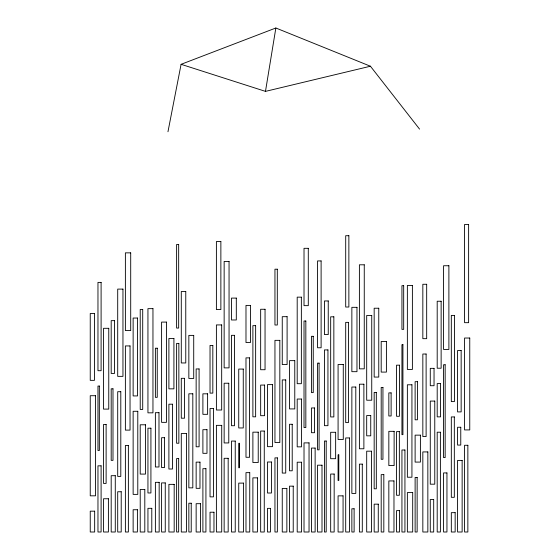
<?xml version="1.0" encoding="UTF-8"?>
<svg xmlns="http://www.w3.org/2000/svg" width="560" height="560" viewBox="0 0 560 560"><rect width="100%" height="100%" fill="white"/><g stroke="black" fill="none" stroke-linecap="round" stroke-linejoin="round"><path stroke-width="0.84" d="M167.965 131.747L181.09 64.316L265.482 91.378L275.856 28L370.426 66.227L419.566 129.122M181.09 64.316L275.856 28M265.482 91.378L370.426 66.227M468.622 224.483L464.569 224.483L464.569 322.679L468.622 322.679L468.622 224.483M348.866 235.711L345.702 235.711L345.702 307.02L348.866 307.02L348.866 235.711M220.871 241.535L216.398 241.535L216.398 309.575L220.871 309.575L220.871 241.535M178.668 244.475L176.61 244.475L176.61 328.055L178.668 328.055L178.668 244.475M308.294 248.318L304.017 248.318L304.017 305.648L308.294 305.648L308.294 248.318M130.704 252.854L125.384 252.854L125.384 330.582L130.704 330.582L130.704 252.854M321.111 260.932L317.562 260.932L317.562 347.774L321.111 347.774L321.111 260.932M229.054 261.422L224.147 261.422L224.147 367.878L229.054 367.878L229.054 261.422M364.259 264.803L359.401 264.803L359.401 368.844L364.259 368.844L364.259 264.803M448.889 265.748L443.562 265.748L443.562 349.419L448.889 349.419L448.889 265.748M277.305 269.199L274.953 269.199L274.953 325.003L277.305 325.003L277.305 269.199M101.101 282.394L97.965 282.394L97.965 370.706L101.101 370.706L101.101 282.394M426.678 284.27L422.835 284.27L422.835 338.667L426.678 338.667L426.678 284.27M412.391 285.46L407.365 285.46L407.365 369.439L412.391 369.439L412.391 285.46M403.683 285.691L401.94 285.691L401.94 329.343L403.683 329.343L403.683 285.691M122.955 289.1L117.705 289.1L117.705 376.362L122.955 376.362L122.955 289.1M185.766 291.494L181.286 291.494L181.286 362.964L185.766 362.964L185.766 291.494M301.364 297.15L297.199 297.15L297.199 383.698L301.364 383.698L301.364 297.15M236.306 298.095L231.483 298.095L231.483 319.977L236.306 319.977L236.306 298.095M328.244 300.958L324.436 300.958L324.436 334.565L328.244 334.565L328.244 300.958M441.133 301.238L437.199 301.238L437.199 368.221L441.133 368.221L441.133 301.238M250.46 305.41L245.987 305.41L245.987 342.517L250.46 342.517L250.46 305.41M356.972 307.328L351.862 307.328L351.862 371.679L356.972 371.679L356.972 307.328M378.763 308.231L374.171 308.231L374.171 377.069L378.763 377.069L378.763 308.231M152.957 308.644L147.945 308.644L147.945 412.839L152.957 412.839L152.957 308.644M265.048 309.26L260.659 309.26L260.659 369.726L265.048 369.726L265.048 309.26M142.709 309.491L140.217 309.491L140.217 409.444L142.709 409.444L142.709 309.491M94.423 313.516L90.244 313.516L90.244 380.359L94.423 380.359L94.423 313.516M371.742 315.483L366.688 315.483L366.688 400.218L371.742 400.218L371.742 315.483M454.419 315.413L451.318 315.413L451.318 401.59L454.419 401.59L454.419 315.413M287.098 316.68L282.254 316.68L282.254 364.56L287.098 364.56L287.098 316.68M333.844 316.813L330.673 316.813L330.673 416.934L333.844 416.934L333.844 316.813M137.557 318.045L133.133 318.045L133.133 395.927L137.557 395.927L137.557 318.045M114.485 320.642L111.188 320.642L111.188 373.464L114.485 373.464L114.485 320.642M305.837 320.999L304.017 320.999L304.017 427.532L305.837 427.532L305.837 320.999M166.467 322.091L161.595 322.091L161.595 422.352L166.467 422.352L166.467 322.091M348.418 322.364L345.702 322.364L345.702 422.597L348.418 422.597L348.418 322.364M221.676 324.926L216.398 324.926L216.398 410.004L221.676 410.004L221.676 324.926M255.64 325.647L252.889 325.647L252.889 416.815L255.64 416.815L255.64 325.647M108.759 328.307L103.53 328.307L103.53 409.101L108.759 409.101L108.759 328.307M234.486 335.328L231.483 335.328L231.483 425.719L234.486 425.719L234.486 335.328M193.718 335.384L188.846 335.384L188.846 378.448L193.718 378.448L193.718 335.384M313.25 336.308L311.472 336.308L311.472 392.609L313.25 392.609L313.25 336.308M469.756 338.03L464.569 338.03L464.569 429.919L469.756 429.919L469.756 338.03M173.915 338.492L168.896 338.492L168.896 388.843L173.915 388.843L173.915 338.492M279.825 340.347L274.953 340.347L274.953 442.533L279.825 442.533L279.825 340.347M386.407 341.474L381.192 341.474L381.192 372.092L386.407 372.092L386.407 341.474M178.857 343.406L176.61 343.406L176.61 443.226L178.857 443.226L178.857 343.406M402.927 344.694L401.94 344.694L401.94 434.644L402.927 434.644L402.927 344.694M212.821 345.422L210.035 345.422L210.035 393.12L212.821 393.12L212.821 345.422M130.039 345.933L125.384 345.933L125.384 430.115L130.039 430.115L130.039 345.933M157.248 348.201L155.386 348.201L155.386 397.334L157.248 397.334L157.248 348.201M327.943 349.916L324.436 349.916L324.436 425.67L327.943 425.67L327.943 349.916M461.153 350.518L457.583 350.518L457.583 411.901L461.153 411.901L461.153 350.518M426.118 354.018L422.835 354.018L422.835 436.569L426.118 436.569L426.118 354.018M249.55 357.868L245.987 357.868L245.987 457.282L249.55 457.282L249.55 357.868M294.77 360.64L289.527 360.64L289.527 408.919L294.77 408.919L294.77 360.64M319.095 363.125L317.562 363.125L317.562 449.834L319.095 449.834L319.095 363.125M343.273 364.511L338.079 364.511L338.079 439.516L343.273 439.516L343.273 364.511M445.158 364.77L443.562 364.77L443.562 457.576L445.158 457.576L445.158 364.77M399.427 365.169L396.55 365.169L396.55 416.276L399.427 416.276L399.427 365.169M434.042 368.347L430.276 368.347L430.276 385.721L434.042 385.721L434.042 368.347M199.087 368.942L196.147 368.942L196.147 446.782L199.087 446.782L199.087 368.942M243.264 369.068L238.735 369.068L238.735 427.959L243.264 427.959L243.264 369.068M184.506 378.315L181.286 378.315L181.286 418.194L184.506 418.194L184.506 378.315M285.733 379.911L282.254 379.911L282.254 473.067L285.733 473.067L285.733 379.911M417.473 381.675L415.121 381.675L415.121 419.797L417.473 419.797L417.473 381.675M228.781 383.229L224.147 383.229L224.147 442.946L228.781 442.946L228.781 383.229M440.559 383.572L437.199 383.572L437.199 416.864L440.559 416.864L440.559 383.572M363.881 384.195L359.401 384.195L359.401 448.77L363.881 448.77L363.881 384.195M272.524 384.615L267.477 384.615L267.477 446.656L272.524 446.656L272.524 384.615M411.936 384.79L407.365 384.79L407.365 477.225L411.936 477.225L411.936 384.79M264.6 385.07L260.659 385.07L260.659 415.688L264.6 415.688L264.6 385.07M99.344 386.05L97.965 386.05L97.965 450.478L99.344 450.478L99.344 386.05M355.803 387.03L351.862 387.03L351.862 493.423L355.803 493.423L355.803 387.03M382.942 387.443L381.192 387.443L381.192 459.277L382.942 459.277L382.942 387.443M112.994 388.815L111.188 388.815L111.188 460.341L112.994 460.341L112.994 388.815M120.799 391.706L117.705 391.706L117.705 476.399L120.799 476.399L120.799 391.706M376.32 392.413L374.171 392.413L374.171 488.803L376.32 488.803L376.32 392.413M391.118 392.889L388.836 392.889L388.836 415.982L391.118 415.982L391.118 392.889M192.815 393.799L188.846 393.799L188.846 487.865L192.815 487.865L192.815 393.799M207.606 393.82L202.895 393.82L202.895 414.33L207.606 414.33L207.606 393.82M95.536 395.71L90.244 395.71L90.244 495.824L95.536 495.824L95.536 395.71M301.511 399.042L297.199 399.042L297.199 446.859L301.511 446.859L301.511 399.042M434.77 401.072L430.276 401.072L430.276 484.183L434.77 484.183L434.77 401.072M172.452 404.194L168.896 404.194L168.896 469.007L172.452 469.007L172.452 404.194M314.552 407.96L311.472 407.96L311.472 432.712L314.552 432.712L314.552 407.96M213.479 408.471L210.035 408.471L210.035 496.867L213.479 496.867L213.479 408.471M137.788 411.278L133.133 411.278L133.133 494.389L137.788 494.389L137.788 411.278M158.991 412.685L155.386 412.685L155.386 466.984L158.991 466.984L158.991 412.685M370.741 415.569L366.688 415.569L366.688 435.834L370.741 435.834L370.741 415.569M454.321 416.941L451.318 416.941L451.318 497.308L454.321 497.308L454.321 416.941M292.215 424.263L289.527 424.263L289.527 470.792L292.215 470.792L292.215 424.263M106.12 424.452L103.53 424.452L103.53 483.406L106.12 483.406L106.12 424.452M145.516 424.795L140.217 424.795L140.217 474.089L145.516 474.089L145.516 424.795M221.718 425.355L216.398 425.355L216.398 532L221.718 532L221.718 425.355M460.768 427.252L457.583 427.252L457.583 445.067L460.768 445.067L460.768 427.252M150.92 428.19L147.945 428.19L147.945 492.968L150.92 492.968L150.92 428.19M206.983 429.681L202.895 429.681L202.895 453.327L206.983 453.327L206.983 429.681M264.264 431.039L260.659 431.039L260.659 532L264.264 532L264.264 431.039M394.121 431.333L388.836 431.333L388.836 465.584L394.121 465.584L394.121 431.333M399.35 431.627L396.55 431.627L396.55 495.264L399.35 495.264L399.35 431.627M258.23 432.166L252.889 432.166L252.889 462.511L258.23 462.511L258.23 432.166M335.65 432.285L330.673 432.285L330.673 458.696L335.65 458.696L335.65 432.285M440.391 432.208L437.199 432.208L437.199 532L440.391 532L440.391 432.208M186.417 433.545L181.286 433.545L181.286 532L186.417 532L186.417 433.545M420.406 435.148L415.121 435.148L415.121 462.084L420.406 462.084L420.406 435.148M164.472 437.703L161.595 437.703L161.595 467.565L164.472 467.565L164.472 437.703M349.433 437.948L345.702 437.948L345.702 532L349.433 532L349.433 437.948M326.2 441.021L324.436 441.021L324.436 532L326.2 532L326.2 441.021M235.235 441.07L231.483 441.07L231.483 532L235.235 532L235.235 441.07M309.043 442.883L304.017 442.883L304.017 532L309.043 532L309.043 442.883M239.512 443.31L238.735 443.31L238.735 467.761L239.512 467.761L239.512 443.31M467.859 445.27L464.569 445.27L464.569 532L467.859 532L467.859 445.27M128.373 445.466L125.384 445.466L125.384 532L128.373 532L128.373 445.466M315.133 448.063L311.472 448.063L311.472 532L315.133 532L315.133 448.063M404.936 449.995L401.94 449.995L401.94 532L404.936 532L404.936 449.995M371.504 451.178L366.688 451.178L366.688 532L371.504 532L371.504 451.178M427.847 451.92L422.835 451.92L422.835 532L427.847 532L427.847 451.92M338.793 454.867L338.079 454.867L338.079 480.501L338.793 480.501L338.793 454.867M277.368 457.877L274.953 457.877L274.953 532L277.368 532L277.368 457.877M228.172 458.297L224.147 458.297L224.147 532L228.172 532L228.172 458.297M178.668 458.577L176.61 458.577L176.61 532L178.668 532L178.668 458.577M462.14 460.411L457.583 460.411L457.583 532L462.14 532L462.14 460.411M271.467 462.007L267.477 462.007L267.477 493.01L271.467 493.01L271.467 462.007M199.983 462.126L196.147 462.126L196.147 488.341L199.983 488.341L199.983 462.126M301.588 462.21L297.199 462.21L297.199 532L301.588 532L301.588 462.21M362.299 464.121L359.401 464.121L359.401 532L362.299 532L362.299 464.121M322.007 465.185L317.562 465.185L317.562 532L322.007 532L322.007 465.185M101.101 465.829L97.965 465.829L97.965 532L101.101 532L101.101 465.829M205.926 468.678L202.895 468.678L202.895 532L205.926 532L205.926 468.678M249.746 472.633L245.987 472.633L245.987 532L249.746 532L249.746 472.633M446.95 472.927L443.562 472.927L443.562 532L446.95 532L446.95 472.927M334.166 474.04L330.673 474.04L330.673 532L334.166 532L334.166 474.04M383.824 474.628L381.192 474.628L381.192 532L383.824 532L383.824 474.628M115.276 475.692L111.188 475.692L111.188 532L115.276 532L115.276 475.692M417.144 477.435L415.121 477.435L415.121 532L417.144 532L417.144 477.435M257.46 477.855L252.889 477.855L252.889 532L257.46 532L257.46 477.855M393.974 480.928L388.836 480.928L388.836 532L393.974 532L393.974 480.928M159.166 482.328L155.386 482.328L155.386 532L159.166 532L159.166 482.328M165.256 482.916L161.595 482.916L161.595 532L165.256 532L165.256 482.916M243.558 483.112L238.735 483.112L238.735 532L243.558 532L243.558 483.112M174.181 484.358L168.896 484.358L168.896 532L174.181 532L174.181 484.358M293.23 486.143L289.527 486.143L289.527 532L293.23 532L293.23 486.143M286.86 488.418L282.254 488.418L282.254 532L286.86 532L286.86 488.418M144.802 489.44L140.217 489.44L140.217 532L144.802 532L144.802 489.44M121.212 491.75L117.705 491.75L117.705 532L121.212 532L121.212 491.75M412.692 492.576L407.365 492.576L407.365 532L412.692 532L412.692 492.576M343.063 495.852L338.079 495.852L338.079 532L343.063 532L343.063 495.852M108.402 498.75L103.53 498.75L103.53 532L108.402 532L108.402 498.75M433.692 499.534L430.276 499.534L430.276 532L433.692 532L433.692 499.534M191.226 503.216L188.846 503.216L188.846 532L191.226 532L191.226 503.216M200.466 503.685L196.147 503.685L196.147 532L200.466 532L200.466 503.685M378.273 504.154L374.171 504.154L374.171 532L378.273 532L378.273 504.154M151.788 508.319L147.945 508.319L147.945 532L151.788 532L151.788 508.319M270.424 508.361L267.477 508.361L267.477 532L270.424 532L270.424 508.361M354.116 508.774L351.862 508.774L351.862 532L354.116 532L354.116 508.774M137.403 509.74L133.133 509.74L133.133 532L137.403 532L137.403 509.74M399.504 510.615L396.55 510.615L396.55 532L399.504 532L399.504 510.615M94.661 511.168L90.244 511.168L90.244 532L94.661 532L94.661 511.168M213.969 512.218L210.035 512.218L210.035 532L213.969 532L213.969 512.218M455.154 512.659L451.318 512.659L451.318 532L455.154 532L455.154 512.659"/></g></svg>
